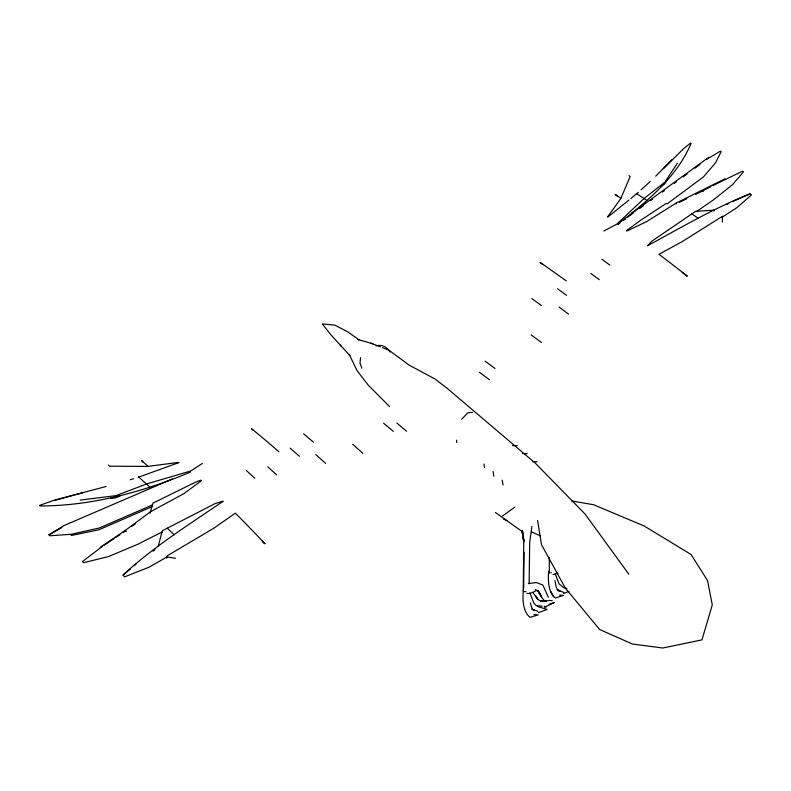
<?xml version="1.0" encoding="UTF-8"?>
<svg xmlns="http://www.w3.org/2000/svg" width="791" height="791" viewBox="0 0 791 791"><rect width="100%" height="100%" fill="white"/><g stroke="black" fill="none" stroke-linecap="round" stroke-linejoin="round"><path stroke-width="1.19" d="M722.391 222.024L722.42 217.031L736.807 207.736L751.42 194.952L749.947 193.933L733.148 201.359M523.652 588.722L524.047 552.345M529.13 583.58L529.693 542.27L531.908 526.401M549.29 557.714L549.369 573.188M548.608 571.132C548.074 579.833 547.896 592.182 555.341 597.996L563.637 595.386L559.395 595.139M628.796 574.187L585.132 514.12L535.566 463.417L447.192 388.332L434.882 378.909L409.352 365.254L389.014 350.284L382.557 347.684M676.127 203.88L676.265 203.03L725.04 178.766M713.976 211.098L714.154 210.159L695.655 211.345L651.972 241.067L647.424 245.803C681.11 227.541 714.342 208.033 749.977 193.775M722.262 217.851L722.578 216.21L682.425 241.463L658.943 254.336L665.043 258.924A611.621 233.088 45.7 0 1 687.082 276A4889.566 2353.205 -72.3 0 1 684.274 274.131M360.567 357.641L359.994 363.059L361.813 368.023M158.141 546.621L161.947 532.066L137.782 544.257L108.555 556.538L83.668 562.698L82.511 561.511L102.079 546.581M523.395 589.216C522.624 598.184 522.287 611.314 530.079 617.316L538.206 614.884L533.925 614.617M71.111 535.517L98.776 529.841L151.813 506.784L152.999 503.096L195.97 481.946L200.865 480.137L201.428 480.651L184.085 493.515L150.419 511.807L150.013 513.052L152.406 504.945L99.34 527.983L71.477 534.261L49.803 535.774L48.943 534.884L61.738 527.666M161.493 533.441L162.412 530.692L215.271 503.501L223.21 501.217C188.99 524.562 153.652 546.818 123.089 574.958M166.624 558.13L167.445 555.687L213.58 528.368L235.362 513.171L241.779 519.628A811.269 388.747 61.4 0 1 264.886 543.694A3057.472 1803.421 -60.8 0 1 263.067 542.132M667.317 179.616L664.677 183.7L660.89 186.676M677.403 163.183L664.895 182.167L644.042 198.541L616.851 224.1L603.859 231.002M607.636 216.823L620.826 198.511L630.15 176.462L629.003 175.651M461.647 419.279L467.886 412.773L472.524 412.388M663.372 168.681L682.475 149.796M655.729 176.146L671.964 159.673M638.327 192.312L630.783 198.581M641.066 189.82L650.202 181.505M130.456 568.858L123.01 575.195L124.642 576.857L149.291 567.098L167.039 556.913L175.523 558.327M134.173 565.684L136.032 564.102M682.504 149.608L690.592 143.003L691.087 143.359C676.72 177.589 646.395 202.091 617.731 224.15M607.883 217.001L628.875 200.123M623.773 220.224L625.73 218.721M627.688 217.218L633.601 212.789M695.012 168.186L699.877 164.518M706.689 159.386L720.364 151.14L721.145 151.684L715.588 162.709L703.476 176.897L667.1 203.88M502.453 516.078L514.882 507.041M100.279 547.263L125.265 530.425L150.419 511.807M708.746 157.29L631.712 213.372M131.711 526.45L135.568 523.622M662.472 192.045L664.44 190.601M674.318 183.383L676.285 181.94M683.197 176.877L687.142 173.99M153.068 551.149L154.977 549.785M639.593 208.508L643.587 205.66M650.568 200.667L652.565 199.243M696.466 211.602L713.976 199.49L732.674 184.521L743.451 171.914L742.413 171.202L713.037 185.509M104.066 545.256L114.023 538.651M116.01 537.326L119.995 534.686M122.981 532.699L124.968 531.384M666.299 203.346L641.204 219.898L626.353 230.695L626.877 231.061L646.811 221.49L676.265 203.03M617.909 224.407L619.857 223.121M202.387 463.457L190.74 470.971L146.503 483.983L116.079 495.621L80.227 500.1M48.973 534.775L64.13 525.521L172.319 478.97M710.872 186.656L695.675 194.408M726.622 204.493L728.738 203.396M679.39 202.298L686.993 198.62M544.426 607.28L554.234 602.594L549.162 604.265M563.489 593.487L568.976 591.352M119.896 496.145L115.397 497.875L110.641 498.389M190.344 472.148C142.855 492.012 91.855 505.864 40.094 505.983L39.55 505.419L53.808 500.357L106.113 486.465M538.355 612.728L547.056 609.416L538.434 606.806L535.636 605.105L533.836 603.039L529.93 592.934M138.227 477.309L178.835 462.626M558.08 573.149L552.988 574.563M130.159 479.741L133.61 478.703M54.866 500.327L74.156 495.028M75.333 494.731L82.402 492.951M376.081 345.845C381.46 344.115 387.55 347.022 390.003 352.025M542.903 601.625L547.283 600.705L540.431 601.15L546.047 601.061M178.835 462.369L147.591 466.423L109.573 466.186L108.357 464.989M528.319 583.629L536.278 582.512L542.873 585.043L548.371 597.254M548.45 600.448L552.237 600.616M550.655 572.743L551.426 572.674M544.89 601.17L541.43 601.496L537.88 599.44L532.778 592.251M526.025 591.698L524.047 591.599L523.227 590.58L523.751 541.469L522.505 530.771L523.751 541.973L522.109 531.048M512.479 445.59L517.265 445.679M522.396 453.5L527.192 453.668M532.353 461.539L537.158 461.766M537.465 605.847L542.191 606.133M526.885 593.477C530.227 593.843 533.836 592.202 536.486 590.274L535.191 590.007L537.9 590.946L541.41 596.384L537.722 590.551L541.716 597.353L537.84 590.195L542.171 598.243L544.317 600.339M571.913 501L593.547 504.717L644.131 525.975L691.057 554.481L707.54 580.564L712.286 604.888L701.953 639.87L662.888 647.997L632.493 644.042L599.578 629.468L565.268 588L541.499 544.673L537.593 520.518M544.188 606.193L546.255 607.023M370.811 343.195L380.402 346.814M372.868 343.778L357.858 339.468L359.074 339.823L347.308 331.607L334.85 325.131L322.253 323.915L331.172 335.127L349.81 355.475L349.207 354.398L356.959 370.475L368.141 385.029L389.538 406.544M566.88 588.524L563.637 587.594L559.069 583.906L555.262 573.89M557.665 590.215L560.048 591.184L557.2 589.71L563.706 592.439M532.392 609.456L534.706 610.514L531.908 608.951L537.92 611.413M503.471 518.995L506.813 520.527M531.325 531.75L540.243 535.823M620.856 198.185L615.101 194.398L617.949 196.623M636.646 193.627L646.771 200.38M702.309 190.611L703.308 191.284M691.858 213.936L698.245 218.316M601.882 259.3L609.871 265.074M682.208 272.46L687.082 276M590.788 273.459L599.311 279.688M557.576 288.745L566.524 295.3M531.789 298.514L541.36 305.524M531.147 334.919L541.44 342.473M485.101 361.19L494.988 368.448M479.435 372.294L489.461 379.69M559.049 307.046L568.65 314.225M542.646 264.461L540.045 262.355A727.947 239.95 45.5 0 1 566.297 280.934M495.403 512.479L521.773 531.255L524.176 540.223M396.884 423.096L406.623 431.263M383.635 423.234L393.275 431.352M303.586 433.834L313.483 442.218M290.129 448.141L299.394 456.249M147.739 465.958L141.53 460.53L143.003 462.122M315.747 454.617L325.625 463.368M352.677 444.216L362.753 453.253M138.504 476.805L149.44 486.683M267.744 466.799L276.642 474.857M246.387 470.556L254.761 478.209M167.267 528.2L174.198 534.815M262.226 541.143L264.886 543.694M125.265 530.425L126.362 531.473M253.021 430.205L251.449 428.584A923.908 449.159 60.2 0 1 278.946 451.78M340.318 345.094L340.951 345.875M550.823 591.431L553.542 596.77M557.981 590.808L556.202 587.12L554.966 580.614M532.284 609.11L530.316 602.989M502.236 480.196L503.066 485.051M493.07 471.446L493.802 476.202M484.052 464.03L484.527 467.53M456.536 440.152L456.714 442.515M537.959 599.509L535.507 595.86L537.959 599.509"/></g></svg>
